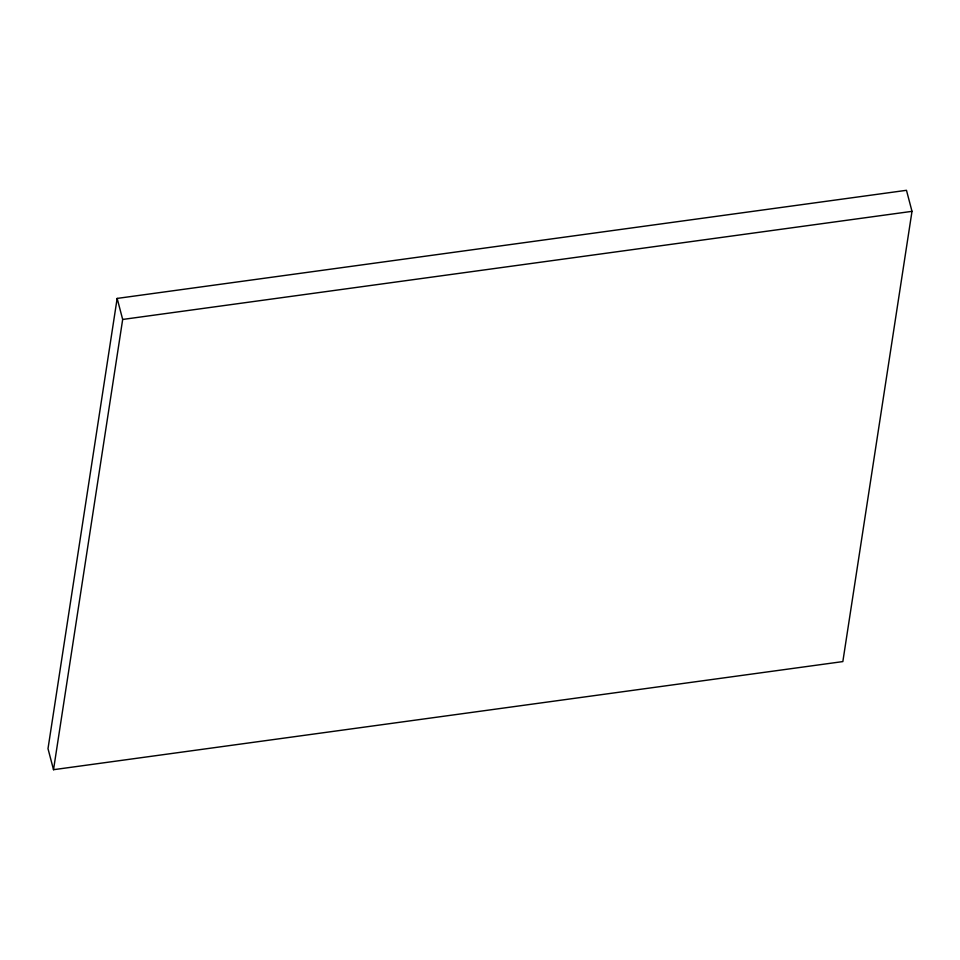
<?xml version="1.0" encoding="UTF-8"?>
<svg xmlns="http://www.w3.org/2000/svg" width="960" height="960" viewBox="0 0 960 960"><rect width="100%" height="100%" fill="white"/><g stroke="black" fill="none" stroke-linecap="round" stroke-linejoin="round"><path stroke-width="1.44" d="M117.156 298.416L48 748.656L53.52 769.692L842.844 661.584L912 211.344L906.48 190.308L117.156 298.416L122.676 319.452L53.52 769.692M122.676 319.452L912 211.344"/></g></svg>
